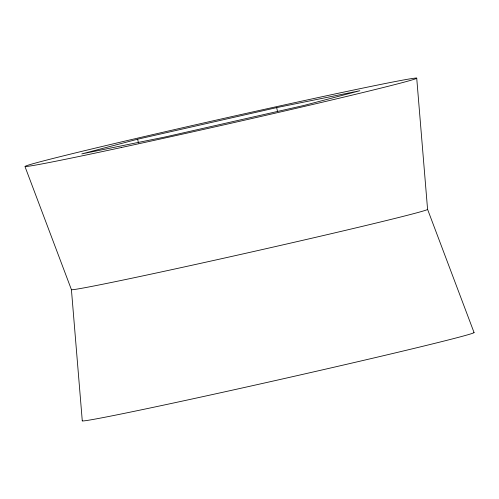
<?xml version="1.0" encoding="UTF-8"?>
<svg xmlns="http://www.w3.org/2000/svg" width="499" height="499" viewBox="0 0 499 499"><rect width="100%" height="100%" fill="white"/><g stroke="black" fill="none" stroke-linecap="round" stroke-linejoin="round"><path stroke-width="0.75" d="M137.637 139.202L81.811 153.898L165.013 137.007L304.041 105.426L359.866 90.731L276.664 107.616L137.637 139.202L138.491 143.001M427.581 209.355L474.05 332.527M24.95 166.473L71.419 289.645M276.664 107.616L277.519 111.414M416.721 78.15L427.581 209.405M71.419 289.595L82.279 420.85M427.418 209.287A182.553 2.869 -12.7 0 1 249.456 252.45A182.553 2.869 -12.7 0 1 71.588 289.457M473.875 332.453A200.804 3.156 -12.7 0 1 276.409 380.319A200.804 3.156 -12.7 0 1 82.634 420.538M121.376 147.504A200.804 3.156 -12.7 0 0 416.721 78.206A200.804 3.156 -12.7 0 0 124.413 141.223A200.804 3.156 -12.7 0 0 121.376 147.504"/></g></svg>
